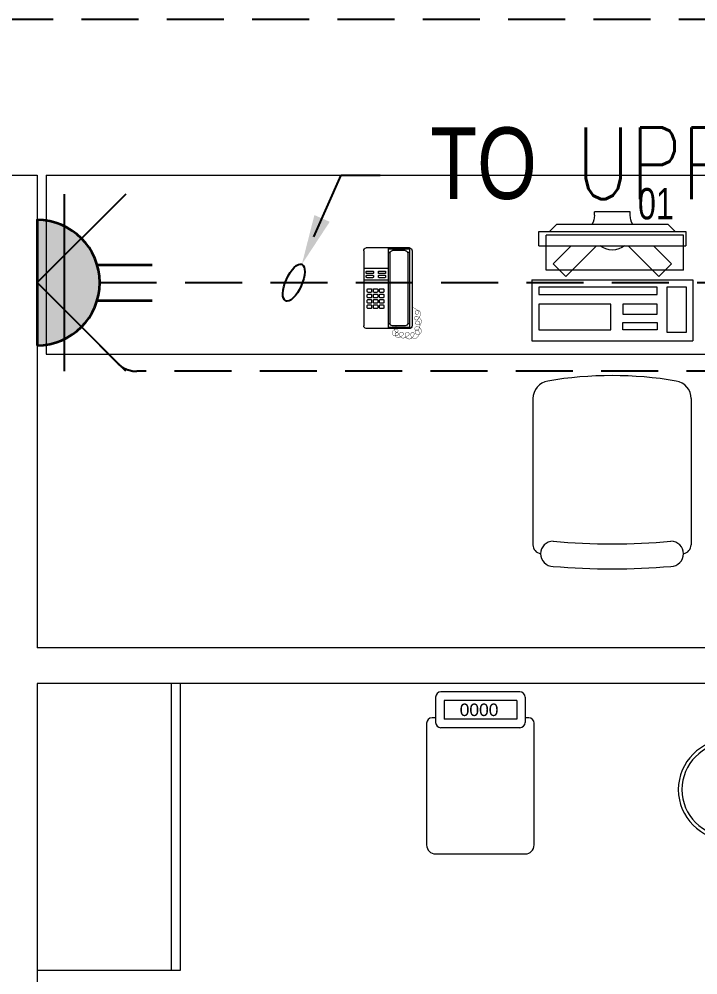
# Model space of a CAD drawing. Header units: inches. Extents: x -12418 to 242017, y -29325 to 19878.
# Drawn here: x 14148 to 16042, y -4981 to -2312 of the extents above; entities that cross this region are included whole.
import ezdxf
from ezdxf import colors
from ezdxf.entities.mleader import LeaderData, LeaderLine
from ezdxf.enums import TextEntityAlignment as Align
from ezdxf.math import Vec2, Vec3

# ---------------------------------------------------------------- set-up
doc = ezdxf.new("R2010")
doc.units = ezdxf.units.IN
doc.header["$LTSCALE"] = 25
doc.header["$MEASUREMENT"] = 0
doc.linetypes.add('DASHDOT', pattern=[25.4, 12.7, -6.35, 0, -6.35])
doc.linetypes.add('HIDDEN', pattern=[9.525, 6.35, -3.175])
doc.layers.get('0').update_dxf_attribs({"color": 8})
doc.layers.get('Defpoints').update_dxf_attribs({"color": 8})
for name, color, linetype, lineweight in [('00-Ground Floor$0$72_EGR_EQP_TAG', 142, 'Continuous', 5), ('00-Ground Floor$0$LOADING', 253, 'Continuous', 5), ('00-Ground Floor$0$Walls', 251, 'Continuous', 5), ('E-LITE-CIRC', 6, 'Continuous', 25), ('E-LITE-CLNG-CNDT', 6, 'DASHDOT', 35), ('E-LITE-EXIT-NUMB', 6, 'Continuous', 25), ('E-POWR-FLOR-CNDT', 6, 'HIDDEN', 25), ('E-POWR-WALL @ 100', 4, 'Continuous', 35)]:
    doc.layers.add(name, color=color, linetype=linetype, lineweight=lineweight)
doc.styles.add('00-Ground Floor$0$Standard', font='arial.ttf')
doc.styles.add('00-Ground Floor$0$X3G_ENTITY_257CFD', font='swisscl.ttf', dxfattribs={"height": 200})
doc.styles.add('DC_Simplex', font='SIMPLEX.shx', dxfattribs={"width": 0.7})

# ---------------------------------------------------------------- blocks, each defined once
blk = doc.blocks.new('00-Ground Floor$0$DM20079-P')
at = {"color": 0}
for p, q in [((-0.0686, 0.217), (-0.0686, 0.008)), ((-0.0616, 0.225), (0.0594, 0.225)), ((-0.0616, 0.225), (-0.0616, 0)), ((-0.0616, 0.222), (-0.0016, 0.222)), ((-0.0496, 0.2175), (-0.0136, 0.2175)), ((-0.0016, 0.225), (-0.0016, 0)), ((0.0664, 0.217), (0.0664, 0.008)), ((-0.0616, 0.212), (-0.0565, 0.212)), ((-0.0566, 0.2105), (-0.0566, 0.0145)), ((-0.0068, 0.212), (-0.0016, 0.212)), ((-0.0066, 0.2105), (-0.0066, 0.0145)), ((-0.0016, 0.1675), (0.0664, 0.1675)), ((-0.0016, 0.135), (0.0664, 0.135)), ((-0.0616, 0.013), (-0.0565, 0.013)), ((-0.0616, 0.003), (-0.0016, 0.003)), ((-0.0594, 0), (0.0594, 0)), ((-0.0496, 0.0075), (-0.0136, 0.0075)), ((-0.0068, 0.013), (-0.0016, 0.013))]:
    blk.add_line(p, q, dxfattribs=at)
for points in [[(0.0074, 0.1605, 0.414214), (0.0054, 0.1585), (0.0054, 0.1555, 0.414214), (0.0074, 0.1535), (0.0234, 0.1535, 0.414214), (0.0254, 0.1555), (0.0254, 0.1585, 0.414214), (0.0234, 0.1605)], [(0.0574, 0.1535, 0.414214), (0.0594, 0.1555), (0.0594, 0.1585, 0.414214), (0.0574, 0.1605), (0.0414, 0.1605, 0.414214), (0.0394, 0.1585), (0.0394, 0.1555, 0.414214), (0.0414, 0.1535)], [(0.0234, 0.142, 0.414214), (0.0254, 0.144), (0.0254, 0.147, 0.414214), (0.0234, 0.149), (0.0074, 0.149, 0.414214), (0.0054, 0.147), (0.0054, 0.144, 0.414214), (0.0074, 0.142)], [(0.0574, 0.142, 0.414214), (0.0594, 0.144), (0.0594, 0.147, 0.414214), (0.0574, 0.149), (0.0414, 0.149, 0.414214), (0.0394, 0.147), (0.0394, 0.144, 0.414214), (0.0414, 0.142)], [(0.0104, 0.103, 0.414214), (0.0124, 0.101), (0.0204, 0.101, 0.414214), (0.0224, 0.103), (0.0224, 0.109, 0.414214), (0.0204, 0.111), (0.0124, 0.111, 0.414214), (0.0104, 0.109)], [(0.0274, 0.103, 0.414214), (0.0294, 0.101), (0.0374, 0.101, 0.414214), (0.0394, 0.103), (0.0394, 0.109, 0.414214), (0.0374, 0.111), (0.0294, 0.111, 0.414214), (0.0274, 0.109)], [(0.0444, 0.103, 0.414214), (0.0464, 0.101), (0.0544, 0.101, 0.414214), (0.0564, 0.103), (0.0564, 0.109, 0.414214), (0.0544, 0.111), (0.0464, 0.111, 0.414214), (0.0444, 0.109)], [(0.0104, 0.088, 0.414214), (0.0124, 0.086), (0.0204, 0.086, 0.414214), (0.0224, 0.088), (0.0224, 0.094, 0.414214), (0.0204, 0.096), (0.0124, 0.096, 0.414214), (0.0104, 0.094)], [(0.0104, 0.073, 0.414214), (0.0124, 0.071), (0.0204, 0.071, 0.414214), (0.0224, 0.073), (0.0224, 0.079, 0.414214), (0.0204, 0.081), (0.0124, 0.081, 0.414214), (0.0104, 0.079)], [(0.0274, 0.088, 0.414214), (0.0294, 0.086), (0.0374, 0.086, 0.414214), (0.0394, 0.088), (0.0394, 0.094, 0.414214), (0.0374, 0.096), (0.0294, 0.096, 0.414214), (0.0274, 0.094)], [(0.0274, 0.073, 0.414214), (0.0294, 0.071), (0.0374, 0.071, 0.414214), (0.0394, 0.073), (0.0394, 0.079, 0.414214), (0.0374, 0.081), (0.0294, 0.081, 0.414214), (0.0274, 0.079)], [(0.0444, 0.088, 0.414214), (0.0464, 0.086), (0.0544, 0.086, 0.414214), (0.0564, 0.088), (0.0564, 0.094, 0.414214), (0.0544, 0.096), (0.0464, 0.096, 0.414214), (0.0444, 0.094)], [(0.0444, 0.073, 0.414214), (0.0464, 0.071), (0.0544, 0.071, 0.414214), (0.0564, 0.073), (0.0564, 0.079, 0.414214), (0.0544, 0.081), (0.0464, 0.081, 0.414214), (0.0444, 0.079)], [(0.0104, 0.058, 0.414214), (0.0124, 0.056), (0.0204, 0.056, 0.414214), (0.0224, 0.058), (0.0224, 0.064, 0.414214), (0.0204, 0.066), (0.0124, 0.066, 0.414214), (0.0104, 0.064)], [(0.0274, 0.058, 0.414214), (0.0294, 0.056), (0.0374, 0.056, 0.414214), (0.0394, 0.058), (0.0394, 0.064, 0.414214), (0.0374, 0.066), (0.0294, 0.066, 0.414214), (0.0274, 0.064)], [(0.0444, 0.058, 0.414214), (0.0464, 0.056), (0.0544, 0.056, 0.414214), (0.0564, 0.058), (0.0564, 0.064, 0.414214), (0.0544, 0.066), (0.0464, 0.066, 0.414214), (0.0444, 0.064)]]:
    blk.add_lwpolyline(points, format="xyb", close=True, dxfattribs=at)
at = {"color": 0, "const_width": 0.001}
blk.add_lwpolyline([(-0.0686, 0.059, 0.184574), (-0.0861, 0.0478, 1.44364), (-0.0769, 0.0452, 0.837915), (-0.0907, 0.0465, 0.30536), (-0.0835, 0.0248, 1.584726), (-0.0815, 0.034, 0.253153), (-0.094, 0.0228, 0.874198), (-0.0776, 0.0142, 0.915253), (-0.0897, 0.0168, 0.223821), (-0.0874, -0.0011, 1.703343), (-0.0796, 0.005, 0.588962), (-0.0934, -0.0114, 0.717795), (-0.0769, -0.0108, 0.983104), (-0.0875, -0.0075, 0.326362), (-0.0815, -0.0259, 0.758716), (-0.0657, -0.0134, 0.906186), (-0.0743, -0.016, 0.189488), (-0.067, -0.0272, 0.7948), (-0.0506, -0.0127, 1.223996), (-0.0585, -0.0193, 0.072149), (-0.0473, -0.0259, 0.645886), (-0.0341, -0.0134, 1.366917), (-0.042, -0.0193, 0.078415), (-0.0315, -0.0246, 0.723006), (-0.0229, -0.0127, 1.105484), (-0.0289, -0.018, 0.327892), (-0.017, -0.0193, 0.446638), (-0.0144, -0.0068, 0.327263), (-0.0269, -0.0029, 1.240441), (-0.0229, -0.0094, 0.611307), (-0.0278, 0.0075)], format="xyb", dxfattribs=at)
at = {"color": 0}
for centre, radius, start, end in [((-0.0605, 0.217), 0.00813, 97.9633, 179.6649), ((-0.0496, 0.2105), 0.007, 90, 180), ((-0.0136, 0.2105), 0.007, 0, 90), ((0.0582, 0.217), 0.00813, 0.3351, 82.0367), ((-0.0605, 0.008), 0.00813, 180.3351, 277.9633), ((-0.0496, 0.0145), 0.007, 180, 270), ((-0.0136, 0.0145), 0.007, 270, 0), ((0.0582, 0.008), 0.00813, 277.9633, 359.6649)]:
    blk.add_arc(centre, radius, start, end, dxfattribs=at)
blk = doc.blocks.new('00-Ground Floor$0$GF21021-P')
for p, q in [((-0.2207, 0.4756), (-0.2207, 0.0675)), ((0.2205, 0.4756), (0.2205, 0.0675))]:
    blk.add_line(p, q)
for centre, radius, start, end in [((-0.0001, -0.5295), 1.0695, 80.3671, 99.6329), ((-0.1707, 0.4756), 0.05, 99.6329, 180), ((0.1705, 0.4756), 0.05, 0, 80.3671), ((-0.1957, 0.0675), 0.025, 180, 261.4721), ((-0.1643, 0.0425), 0.0351, 90, 270), ((0, 1.8467), 1.7767, 264.6946, 275.3053), ((0.1641, 0.0425), 0.0351, 270, 90), ((0.1955, 0.0675), 0.025, 278.5279, 0), ((0, 1.8314), 1.8314, 264.8532, 275.147)]:
    blk.add_arc(centre, radius, start, end)
blk = doc.blocks.new('00-Ground Floor$0$ITCWLS1-P')
at = {"layer": '00-Ground Floor$0$LOADING'}
for p, q in [((-0.2651, 0.43, 0), (-0.3051, 0.43, 0)), ((-0.3051, 0.43, 0), (-0.3051, 0.02, 0)), ((-0.2651, 0.43, 0), (-0.2651, 0.02, 0)), ((-0.17, 0.45), (-0.17, 0)), ((-0.17, 0.45), (0, 0.45)), ((-0.1496, 0.4305), (-0.1291, 0.4305)), ((-0.1291, 0.4305), (-0.1291, 0.4089)), ((0, 0.45), (0, 0)), ((-0.197, 0.4094), (-0.295, 0.4094)), ((-0.295, 0.0264), (-0.295, 0.4094)), ((-0.197, 0.0264), (-0.197, 0.4094)), ((-0.3251, 0.38, 0), (-0.3051, 0.4, 0)), ((-0.3251, 0.38, 0), (-0.3251, 0.07, 0)), ((-0.3503, 0.275), (-0.3596, 0.275)), ((-0.3596, 0.175), (-0.3596, 0.275)), ((-0.3503, 0.175), (-0.3596, 0.175)), ((-0.3251, 0.07, 0), (-0.3051, 0.05, 0)), ((-0.3051, 0.02, 0), (-0.2651, 0.02, 0)), ((-0.197, 0.0264), (-0.295, 0.0264)), ((-0.17, 0), (0, 0))]:
    blk.add_line(p, q, dxfattribs=at)
at = {"layer": '00-Ground Floor$0$LOADING', "extrusion": (2.48281e-10, 3.18408e-10, -1)}
for p, q in [((-0.2651, 0.3395), (-0.2144, 0.3902)), ((-0.1791, 0.3548), (-0.2144, 0.3902)), ((-0.2651, 0.2688), (-0.1791, 0.3548))]:
    blk.add_line(p, q, dxfattribs=at)
at = {"layer": '00-Ground Floor$0$LOADING', "extrusion": (2.48281e-10, -3.18408e-10, -1)}
for p, q in [((-0.2651, 0.1812), (-0.1791, 0.0952)), ((-0.2651, 0.1105), (-0.2144, 0.0598)), ((-0.1791, 0.0952), (-0.2144, 0.0598))]:
    blk.add_line(p, q, dxfattribs=at)
at = {"layer": '00-Ground Floor$0$LOADING'}
for points in [[(-0.1291, 0.4089), (-0.1291, 0.1), (-0.1496, 0.1), (-0.1496, 0.4305)], [(-0.1496, 0.1), (-0.1496, 0.1), (-0.1496, 0.1), (-0.1496, 0.1), (-0.1496, 0.1), (-0.1496, 0.1), (-0.1496, 0.1), (-0.1496, 0.1), (-0.1496, 0.1)], [(-0.1496, 0.1), (-0.1496, 0.1), (-0.1496, 0.1), (-0.1496, 0.1), (-0.1496, 0.1), (-0.1496, 0.1), (-0.1496, 0.1), (-0.1496, 0.1), (-0.1496, 0.1), (-0.1496, 0.1), (-0.1496, 0.1), (-0.1496, 0.1), (-0.1496, 0.1), (-0.1496, 0.1), (-0.1496, 0.1), (-0.1496, 0.1), (-0.1496, 0.1), (-0.1496, 0.1)], [(-0.1496, 0.1), (-0.1496, 0.1), (-0.1496, 0.1), (-0.1496, 0.1), (-0.1496, 0.1), (-0.1496, 0.1), (-0.1496, 0.1), (-0.1496, 0.1), (-0.1496, 0.1), (-0.1496, 0.1)], [(-0.1496, 0.1), (-0.1496, 0.1), (-0.1496, 0.1), (-0.1496, 0.1), (-0.1496, 0.1), (-0.1496, 0.1), (-0.1496, 0.1)], [(-0.1496, 0.1), (-0.1496, 0.1), (-0.1496, 0.1), (-0.1496, 0.1), (-0.1496, 0.1), (-0.1496, 0.1), (-0.1496, 0.1), (-0.1496, 0.1), (-0.1496, 0.1), (-0.1496, 0.1)], [(-0.1496, 0.1), (-0.1496, 0.1), (-0.1496, 0.1), (-0.1496, 0.1), (-0.1496, 0.1), (-0.1496, 0.1), (-0.1496, 0.1), (-0.1496, 0.1), (-0.1496, 0.1), (-0.1496, 0.1), (-0.1496, 0.1), (-0.1496, 0.1), (-0.1496, 0.1), (-0.1496, 0.1), (-0.1496, 0.1)], [(-0.1496, 0.1), (-0.1496, 0.1), (-0.1496, 0.1), (-0.1496, 0.1), (-0.1496, 0.1), (-0.1496, 0.1), (-0.1496, 0.1), (-0.1496, 0.1), (-0.1496, 0.1), (-0.1496, 0.1)], [(-0.1496, 0.1), (-0.1496, 0.1), (-0.1496, 0.1), (-0.1496, 0.1), (-0.1496, 0.1), (-0.1496, 0.1), (-0.1496, 0.1), (-0.1496, 0.1), (-0.1496, 0.1), (-0.1496, 0.1)], [(-0.1496, 0.1), (-0.1496, 0.1), (-0.1496, 0.1), (-0.1496, 0.1), (-0.1496, 0.1), (-0.1496, 0.1), (-0.1496, 0.1), (-0.1496, 0.1), (-0.1496, 0.1), (-0.1496, 0.1), (-0.1496, 0.1), (-0.1496, 0.1), (-0.1496, 0.1), (-0.1496, 0.1), (-0.1496, 0.1), (-0.1496, 0.1), (-0.1496, 0.1), (-0.1496, 0.1), (-0.1496, 0.1), (-0.1496, 0.1), (-0.1496, 0.1), (-0.1496, 0.1), (-0.1496, 0.1), (-0.1496, 0.1), (-0.1496, 0.1), (-0.1496, 0.1), (-0.1496, 0.1), (-0.1496, 0.1), (-0.1496, 0.1), (-0.1496, 0.1), (-0.1496, 0.1), (-0.1496, 0.1), (-0.1496, 0.1), (-0.1496, 0.1), (-0.1496, 0.1), (-0.1496, 0.1), (-0.1496, 0.1), (-0.1496, 0.1), (-0.1496, 0.1), (-0.1496, 0.1), (-0.1496, 0.1), (-0.1496, 0.1), (-0.1496, 0.1), (-0.1496, 0.1), (-0.1496, 0.1), (-0.1496, 0.1), (-0.1496, 0.1), (-0.1496, 0.1), (-0.1496, 0.1), (-0.1496, 0.1), (-0.1496, 0.1), (-0.1496, 0.1), (-0.1496, 0.1), (-0.1496, 0.1)], [(-0.1496, 0.1), (-0.1496, 0.1), (-0.1496, 0.1), (-0.1496, 0.1), (-0.1496, 0.1), (-0.1496, 0.1), (-0.1496, 0.1), (-0.1496, 0.1), (-0.1496, 0.1), (-0.1496, 0.1), (-0.1496, 0.1), (-0.1496, 0.1), (-0.1496, 0.1), (-0.1496, 0.1), (-0.1496, 0.1), (-0.1496, 0.1), (-0.1496, 0.1), (-0.1496, 0.1), (-0.1496, 0.1), (-0.1496, 0.1), (-0.1496, 0.1), (-0.1496, 0.1), (-0.1496, 0.1), (-0.1496, 0.1), (-0.1496, 0.1), (-0.1496, 0.1), (-0.1496, 0.1), (-0.1496, 0.1), (-0.1496, 0.1), (-0.1496, 0.1), (-0.1496, 0.1), (-0.1496, 0.1), (-0.1496, 0.1), (-0.1496, 0.1), (-0.1496, 0.1), (-0.1496, 0.1), (-0.1496, 0.1), (-0.1496, 0.1), (-0.1496, 0.1), (-0.1496, 0.1), (-0.1496, 0.1), (-0.1496, 0.1), (-0.1496, 0.1), (-0.1496, 0.1), (-0.1496, 0.1), (-0.1496, 0.1), (-0.1496, 0.1), (-0.1496, 0.1), (-0.1496, 0.1), (-0.1496, 0.1), (-0.1496, 0.1), (-0.1496, 0.1), (-0.1496, 0.1), (-0.1496, 0.1), (-0.1496, 0.1), (-0.1496, 0.1), (-0.1496, 0.1), (-0.1496, 0.1), (-0.1496, 0.1), (-0.1496, 0.1), (-0.1496, 0.1), (-0.1496, 0.1), (-0.1496, 0.1), (-0.1496, 0.1), (-0.1496, 0.1), (-0.1496, 0.1), (-0.1496, 0.1), (-0.1496, 0.1), (-0.1496, 0.1), (-0.1496, 0.1), (-0.1496, 0.1), (-0.1496, 0.1), (-0.1496, 0.1), (-0.1496, 0.1), (-0.1496, 0.1), (-0.1496, 0.1), (-0.1496, 0.1), (-0.1496, 0.1), (-0.1496, 0.1), (-0.1496, 0.1), (-0.1496, 0.1), (-0.1496, 0.1), (-0.1496, 0.1), (-0.1496, 0.1), (-0.1496, 0.1), (-0.1496, 0.1), (-0.1496, 0.1), (-0.1496, 0.1), (-0.1496, 0.1)], [(-0.1496, 0.1), (-0.1496, 0.1), (-0.1496, 0.1), (-0.1496, 0.1), (-0.1496, 0.1), (-0.1496, 0.1), (-0.1496, 0.1), (-0.1496, 0.1), (-0.1496, 0.1), (-0.1496, 0.1), (-0.1496, 0.1), (-0.1496, 0.1)], [(-0.1496, 0.1), (-0.1496, 0.1), (-0.1496, 0.1), (-0.1496, 0.1), (-0.1496, 0.1), (-0.1496, 0.1), (-0.1496, 0.1)], [(-0.1496, 0.1), (-0.1496, 0.1), (-0.1496, 0.1), (-0.1496, 0.1), (-0.1496, 0.1), (-0.1496, 0.1), (-0.1496, 0.1), (-0.1496, 0.1), (-0.1496, 0.1), (-0.1496, 0.1), (-0.1496, 0.1), (-0.1496, 0.1), (-0.1496, 0.1), (-0.1496, 0.1), (-0.1496, 0.1), (-0.1496, 0.1), (-0.1496, 0.1)], [(-0.1496, 0.1), (-0.1496, 0.1), (-0.1496, 0.1), (-0.1496, 0.1), (-0.1496, 0.1), (-0.1496, 0.1), (-0.1496, 0.1), (-0.1496, 0.1), (-0.1496, 0.1), (-0.1496, 0.1), (-0.1496, 0.1), (-0.1496, 0.1), (-0.1496, 0.1), (-0.1496, 0.1), (-0.1496, 0.1), (-0.1496, 0.1), (-0.1496, 0.1), (-0.1496, 0.1), (-0.1496, 0.1), (-0.1496, 0.1), (-0.1496, 0.1), (-0.1496, 0.1), (-0.1496, 0.1), (-0.1496, 0.1), (-0.1496, 0.1), (-0.1496, 0.1), (-0.1496, 0.1), (-0.1496, 0.1), (-0.1496, 0.1), (-0.1496, 0.1), (-0.1496, 0.1), (-0.1496, 0.1), (-0.1496, 0.1), (-0.1496, 0.1), (-0.1496, 0.1), (-0.1496, 0.1), (-0.1496, 0.1), (-0.1496, 0.1), (-0.1496, 0.1), (-0.1496, 0.1), (-0.1496, 0.1), (-0.1496, 0.1), (-0.1496, 0.1), (-0.1496, 0.1), (-0.1496, 0.1), (-0.1496, 0.1), (-0.1496, 0.1), (-0.1496, 0.1), (-0.1496, 0.1), (-0.1496, 0.1), (-0.1496, 0.1), (-0.1496, 0.1), (-0.1496, 0.1), (-0.1496, 0.1), (-0.1496, 0.1), (-0.1496, 0.1), (-0.1496, 0.1), (-0.1496, 0.1), (-0.1496, 0.1), (-0.1496, 0.1), (-0.1496, 0.1), (-0.1496, 0.1), (-0.1496, 0.1), (-0.1496, 0.1), (-0.1496, 0.1), (-0.1496, 0.1), (-0.1496, 0.1), (-0.1496, 0.1), (-0.1496, 0.1), (-0.1496, 0.1), (-0.1496, 0.1), (-0.1496, 0.1), (-0.1496, 0.1), (-0.1496, 0.1), (-0.1496, 0.1), (-0.1496, 0.1), (-0.1496, 0.1), (-0.1496, 0.1), (-0.1496, 0.1), (-0.1496, 0.1), (-0.1496, 0.1), (-0.1496, 0.1), (-0.1496, 0.1), (-0.1496, 0.1), (-0.1496, 0.1), (-0.1496, 0.1), (-0.1496, 0.1), (-0.1496, 0.1), (-0.1496, 0.1), (-0.1496, 0.1), (-0.1496, 0.1), (-0.1496, 0.1), (-0.1496, 0.1), (-0.1496, 0.1), (-0.1496, 0.1), (-0.1496, 0.1), (-0.1496, 0.1), (-0.1496, 0.1), (-0.1496, 0.1), (-0.1496, 0.1), (-0.1496, 0.1), (-0.1496, 0.1), (-0.1496, 0.1), (-0.1496, 0.1), (-0.1496, 0.1), (-0.1496, 0.1), (-0.1496, 0.1), (-0.1496, 0.1), (-0.1496, 0.1), (-0.1496, 0.1), (-0.1496, 0.1)], [(-0.1496, 0.1), (-0.1496, 0.1), (-0.1496, 0.1), (-0.1496, 0.1), (-0.1496, 0.1), (-0.1496, 0.1), (-0.1496, 0.1), (-0.1496, 0.1)]]:
    blk.add_lwpolyline(points, dxfattribs=at)
for points in [[(-0.1019, 0.4305), (-0.0304, 0.4305), (-0.0304, 0.2294), (-0.1019, 0.2294)], [(-0.1019, 0.1954), (-0.0747, 0.1954), (-0.0747, 0.1), (-0.1019, 0.1)], [(-0.0304, 0.1954), (-0.0508, 0.1954), (-0.0508, 0.1), (-0.0304, 0.1)], [(-0.1496, 0.1), (-0.1496, 0.1), (-0.1496, 0.1), (-0.1496, 0.1), (-0.1496, 0.1), (-0.1496, 0.1), (-0.1496, 0.1), (-0.1496, 0.1), (-0.1496, 0.1), (-0.1496, 0.1), (-0.1496, 0.1), (-0.1496, 0.1), (-0.1496, 0.1), (-0.1496, 0.1), (-0.1496, 0.1), (-0.1496, 0.1), (-0.1496, 0.1), (-0.1496, 0.1), (-0.1496, 0.1), (-0.1496, 0.1), (-0.1496, 0.1), (-0.1496, 0.1), (-0.1496, 0.1), (-0.1496, 0.1), (-0.1496, 0.1), (-0.1496, 0.1), (-0.1496, 0.1), (-0.1496, 0.1), (-0.1496, 0.1), (-0.1496, 0.1), (-0.1496, 0.1), (-0.1496, 0.1), (-0.1496, 0.1), (-0.1496, 0.1), (-0.1496, 0.1), (-0.1496, 0.1), (-0.1496, 0.1), (-0.1496, 0.1), (-0.1496, 0.1), (-0.1496, 0.1), (-0.1496, 0.1), (-0.1496, 0.1), (-0.1496, 0.1), (-0.1496, 0.1), (-0.1496, 0.1), (-0.1496, 0.1), (-0.1496, 0.1), (-0.1496, 0.1), (-0.1496, 0.1), (-0.1496, 0.1), (-0.1496, 0.1), (-0.1496, 0.1), (-0.1496, 0.1), (-0.1496, 0.1), (-0.1496, 0.1), (-0.1496, 0.1), (-0.1496, 0.1), (-0.1496, 0.1), (-0.1496, 0.1), (-0.1496, 0.1), (-0.1496, 0.1), (-0.1496, 0.1), (-0.1496, 0.1), (-0.1496, 0.1), (-0.1496, 0.1), (-0.1496, 0.1), (-0.1496, 0.1), (-0.1496, 0.1), (-0.1496, 0.1), (-0.1496, 0.1), (-0.1496, 0.1), (-0.1496, 0.1), (-0.1496, 0.1), (-0.1496, 0.1), (-0.1496, 0.1), (-0.1496, 0.1), (-0.1496, 0.1), (-0.1496, 0.1), (-0.1496, 0.1), (-0.1496, 0.1), (-0.1496, 0.1), (-0.1496, 0.1), (-0.1496, 0.1), (-0.1496, 0.1), (-0.1496, 0.1), (-0.1496, 0.1), (-0.1496, 0.1), (-0.1496, 0.1), (-0.1496, 0.1), (-0.1496, 0.1), (-0.1496, 0.1), (-0.1496, 0.1), (-0.1496, 0.1), (-0.1496, 0.1), (-0.1496, 0.1), (-0.1496, 0.1), (-0.1496, 0.1), (-0.1496, 0.1), (-0.1496, 0.1), (-0.1496, 0.1), (-0.1496, 0.1), (-0.1496, 0.1), (-0.1496, 0.1), (-0.1496, 0.1), (-0.1496, 0.1), (-0.1496, 0.1), (-0.1496, 0.1), (-0.1496, 0.1), (-0.1496, 0.1), (-0.1496, 0.1), (-0.1496, 0.1), (-0.1496, 0.1), (-0.1496, 0.1), (-0.1496, 0.1), (-0.1496, 0.1), (-0.1496, 0.1), (-0.1496, 0.1), (-0.1496, 0.1), (-0.1496, 0.1), (-0.1496, 0.1), (-0.1496, 0.1), (-0.1496, 0.1), (-0.1496, 0.1), (-0.1496, 0.1), (-0.1496, 0.1), (-0.1496, 0.1), (-0.1496, 0.1), (-0.1496, 0.1), (-0.1496, 0.1), (-0.1496, 0.1), (-0.1496, 0.1), (-0.1496, 0.1), (-0.1496, 0.1), (-0.1496, 0.1), (-0.1496, 0.1), (-0.1496, 0.1), (-0.1496, 0.1), (-0.1496, 0.1), (-0.1496, 0.1), (-0.1496, 0.1), (-0.1496, 0.1), (-0.1496, 0.1), (-0.1496, 0.1), (-0.1496, 0.1), (-0.1496, 0.1), (-0.1496, 0.1), (-0.1496, 0.1), (-0.1496, 0.1), (-0.1496, 0.1), (-0.1496, 0.1), (-0.1496, 0.1), (-0.1496, 0.1), (-0.1496, 0.1), (-0.1496, 0.1), (-0.1496, 0.1), (-0.1496, 0.1), (-0.1496, 0.1), (-0.1496, 0.1), (-0.1496, 0.1), (-0.1496, 0.1), (-0.1496, 0.1), (-0.1496, 0.1), (-0.1496, 0.1), (-0.1496, 0.1), (-0.1496, 0.1), (-0.1496, 0.1), (-0.1496, 0.1), (-0.1496, 0.1), (-0.1496, 0.1), (-0.1496, 0.1), (-0.1496, 0.1), (-0.1496, 0.1), (-0.1496, 0.1), (-0.1496, 0.1), (-0.1496, 0.1), (-0.1496, 0.1), (-0.1496, 0.1), (-0.1496, 0.1), (-0.1496, 0.1), (-0.1496, 0.1), (-0.1496, 0.1), (-0.1496, 0.1), (-0.1496, 0.1), (-0.1496, 0.1), (-0.1496, 0.1), (-0.1496, 0.1), (-0.1496, 0.1), (-0.1496, 0.1), (-0.1496, 0.1), (-0.1496, 0.1), (-0.1496, 0.1), (-0.1496, 0.1), (-0.1496, 0.1), (-0.1496, 0.1), (-0.1496, 0.1), (-0.1496, 0.1), (-0.1496, 0.1), (-0.1496, 0.1), (-0.1496, 0.1), (-0.1496, 0.1), (-0.1496, 0.1), (-0.1496, 0.1), (-0.1496, 0.1), (-0.1496, 0.1), (-0.1496, 0.1), (-0.1496, 0.1), (-0.1496, 0.1), (-0.1496, 0.1), (-0.1496, 0.1), (-0.1496, 0.1), (-0.1496, 0.1), (-0.1496, 0.1), (-0.1496, 0.1), (-0.1496, 0.1), (-0.1496, 0.1), (-0.1496, 0.1), (-0.1496, 0.1), (-0.1496, 0.1), (-0.1496, 0.1), (-0.1496, 0.1), (-0.1496, 0.1), (-0.1496, 0.1), (-0.1496, 0.1), (-0.1496, 0.1), (-0.1496, 0.1), (-0.1496, 0.1), (-0.1496, 0.1), (-0.1496, 0.1), (-0.1496, 0.1), (-0.1496, 0.1), (-0.1496, 0.1), (-0.1496, 0.1), (-0.1496, 0.1), (-0.1496, 0.1), (-0.1496, 0.1), (-0.1496, 0.1), (-0.1496, 0.1), (-0.1496, 0.1), (-0.1496, 0.1), (-0.1496, 0.1), (-0.1496, 0.1), (-0.1496, 0.1), (-0.1496, 0.1), (-0.1496, 0.1), (-0.1496, 0.1), (-0.1496, 0.1), (-0.1496, 0.1), (-0.1496, 0.1), (-0.1496, 0.1), (-0.1496, 0.1), (-0.1496, 0.1), (-0.1496, 0.1), (-0.1496, 0.1), (-0.1496, 0.1), (-0.1496, 0.1), (-0.1496, 0.1), (-0.1496, 0.1), (-0.1496, 0.1), (-0.1496, 0.1), (-0.1496, 0.1), (-0.1496, 0.1), (-0.1496, 0.1), (-0.1496, 0.1), (-0.1496, 0.1), (-0.1496, 0.1), (-0.1496, 0.1), (-0.1496, 0.1), (-0.1496, 0.1), (-0.1496, 0.1), (-0.1496, 0.1), (-0.1496, 0.1), (-0.1496, 0.1), (-0.1496, 0.1), (-0.1496, 0.1), (-0.1496, 0.1), (-0.1496, 0.1), (-0.1496, 0.1)], [(-0.1496, 0.1), (-0.1496, 0.1), (-0.1496, 0.1), (-0.1496, 0.1), (-0.1496, 0.1), (-0.1496, 0.1), (-0.1496, 0.1), (-0.1496, 0.1), (-0.1496, 0.1), (-0.1496, 0.1), (-0.1496, 0.1), (-0.1496, 0.1), (-0.1496, 0.1), (-0.1496, 0.1), (-0.1496, 0.1), (-0.1496, 0.1), (-0.1496, 0.1), (-0.1496, 0.1), (-0.1496, 0.1), (-0.1496, 0.1), (-0.1496, 0.1), (-0.1496, 0.1), (-0.1496, 0.1), (-0.1496, 0.1), (-0.1496, 0.1), (-0.1496, 0.1), (-0.1496, 0.1), (-0.1496, 0.1), (-0.1496, 0.1), (-0.1496, 0.1), (-0.1496, 0.1), (-0.1496, 0.1), (-0.1496, 0.1), (-0.1496, 0.1), (-0.1496, 0.1), (-0.1496, 0.1), (-0.1496, 0.1), (-0.1496, 0.1), (-0.1496, 0.1), (-0.1496, 0.1), (-0.1496, 0.1), (-0.1496, 0.1), (-0.1496, 0.1), (-0.1496, 0.1), (-0.1496, 0.1), (-0.1496, 0.1), (-0.1496, 0.1), (-0.1496, 0.1), (-0.1496, 0.1), (-0.1496, 0.1), (-0.1496, 0.1), (-0.1496, 0.1), (-0.1496, 0.1), (-0.1496, 0.1), (-0.1496, 0.1), (-0.1496, 0.1), (-0.1496, 0.1), (-0.1496, 0.1), (-0.1496, 0.1), (-0.1496, 0.1), (-0.1496, 0.1), (-0.1496, 0.1), (-0.1496, 0.1), (-0.1496, 0.1), (-0.1496, 0.1), (-0.1496, 0.1), (-0.1496, 0.1), (-0.1496, 0.1), (-0.1496, 0.1), (-0.1496, 0.1), (-0.1496, 0.1), (-0.1496, 0.1), (-0.1496, 0.1), (-0.1496, 0.1), (-0.1496, 0.1), (-0.1496, 0.1), (-0.1496, 0.1), (-0.1496, 0.1), (-0.1496, 0.1), (-0.1496, 0.1), (-0.1496, 0.1), (-0.1496, 0.1), (-0.1496, 0.1), (-0.1496, 0.1), (-0.1496, 0.1), (-0.1496, 0.1), (-0.1496, 0.1), (-0.1496, 0.1), (-0.1496, 0.1), (-0.1496, 0.1), (-0.1496, 0.1), (-0.1496, 0.1), (-0.1496, 0.1), (-0.1496, 0.1), (-0.1496, 0.1), (-0.1496, 0.1), (-0.1496, 0.1), (-0.1496, 0.1), (-0.1496, 0.1), (-0.1496, 0.1), (-0.1496, 0.1), (-0.1496, 0.1), (-0.1496, 0.1), (-0.1496, 0.1), (-0.1496, 0.1), (-0.1496, 0.1), (-0.1496, 0.1), (-0.1496, 0.1), (-0.1496, 0.1), (-0.1496, 0.1), (-0.1496, 0.1), (-0.1496, 0.1), (-0.1496, 0.1), (-0.1496, 0.1), (-0.1496, 0.1), (-0.1496, 0.1), (-0.1496, 0.1), (-0.1496, 0.1), (-0.1496, 0.1), (-0.1496, 0.1), (-0.1496, 0.1), (-0.1496, 0.1), (-0.1496, 0.1), (-0.1496, 0.1), (-0.1496, 0.1), (-0.1496, 0.1), (-0.1496, 0.1), (-0.1496, 0.1), (-0.1496, 0.1), (-0.1496, 0.1), (-0.1496, 0.1), (-0.1496, 0.1), (-0.1496, 0.1), (-0.1496, 0.1), (-0.1496, 0.1), (-0.1496, 0.1), (-0.1496, 0.1), (-0.1496, 0.1), (-0.1496, 0.1), (-0.1496, 0.1), (-0.1496, 0.1), (-0.1496, 0.1), (-0.1496, 0.1), (-0.1496, 0.1), (-0.1496, 0.1), (-0.1496, 0.1), (-0.1496, 0.1), (-0.1496, 0.1), (-0.1496, 0.1), (-0.1496, 0.1), (-0.1496, 0.1), (-0.1496, 0.1), (-0.1496, 0.1), (-0.1496, 0.1), (-0.1496, 0.1), (-0.1496, 0.1), (-0.1496, 0.1), (-0.1496, 0.1), (-0.1496, 0.1), (-0.1496, 0.1), (-0.1496, 0.1), (-0.1496, 0.1), (-0.1496, 0.1), (-0.1496, 0.1), (-0.1496, 0.1), (-0.1496, 0.1), (-0.1496, 0.1), (-0.1496, 0.1), (-0.1496, 0.1), (-0.1496, 0.1), (-0.1496, 0.1), (-0.1496, 0.1), (-0.1496, 0.1), (-0.1496, 0.1), (-0.1496, 0.1), (-0.1496, 0.1), (-0.1496, 0.1), (-0.1496, 0.1), (-0.1496, 0.1), (-0.1496, 0.1), (-0.1496, 0.1), (-0.1496, 0.1), (-0.1496, 0.1), (-0.1496, 0.1), (-0.1496, 0.1), (-0.1496, 0.1), (-0.1496, 0.1), (-0.1496, 0.1), (-0.1496, 0.1), (-0.1496, 0.1), (-0.1496, 0.1), (-0.1496, 0.1), (-0.1496, 0.1), (-0.1496, 0.1), (-0.1496, 0.1), (-0.1496, 0.1), (-0.1496, 0.1), (-0.1496, 0.1), (-0.1496, 0.1), (-0.1496, 0.1), (-0.1496, 0.1), (-0.1496, 0.1), (-0.1496, 0.1), (-0.1496, 0.1), (-0.1496, 0.1), (-0.1496, 0.1), (-0.1496, 0.1), (-0.1496, 0.1), (-0.1496, 0.1), (-0.1496, 0.1), (-0.1496, 0.1), (-0.1496, 0.1), (-0.1496, 0.1), (-0.1496, 0.1)], [(-0.1496, 0.1), (-0.1496, 0.1), (-0.1496, 0.1), (-0.1496, 0.1), (-0.1496, 0.1), (-0.1496, 0.1), (-0.1496, 0.1), (-0.1496, 0.1), (-0.1496, 0.1), (-0.1496, 0.1), (-0.1496, 0.1), (-0.1496, 0.1), (-0.1496, 0.1), (-0.1496, 0.1), (-0.1496, 0.1), (-0.1496, 0.1), (-0.1496, 0.1), (-0.1496, 0.1), (-0.1496, 0.1), (-0.1496, 0.1), (-0.1496, 0.1), (-0.1496, 0.1), (-0.1496, 0.1), (-0.1496, 0.1), (-0.1496, 0.1), (-0.1496, 0.1), (-0.1496, 0.1), (-0.1496, 0.1), (-0.1496, 0.1), (-0.1496, 0.1), (-0.1496, 0.1), (-0.1496, 0.1), (-0.1496, 0.1), (-0.1496, 0.1), (-0.1496, 0.1), (-0.1496, 0.1), (-0.1496, 0.1), (-0.1496, 0.1), (-0.1496, 0.1), (-0.1496, 0.1), (-0.1496, 0.1), (-0.1496, 0.1), (-0.1496, 0.1), (-0.1496, 0.1), (-0.1496, 0.1), (-0.1496, 0.1), (-0.1496, 0.1), (-0.1496, 0.1), (-0.1496, 0.1), (-0.1496, 0.1), (-0.1496, 0.1), (-0.1496, 0.1), (-0.1496, 0.1), (-0.1496, 0.1), (-0.1496, 0.1), (-0.1496, 0.1), (-0.1496, 0.1), (-0.1496, 0.1), (-0.1496, 0.1), (-0.1496, 0.1), (-0.1496, 0.1), (-0.1496, 0.1), (-0.1496, 0.1), (-0.1496, 0.1), (-0.1496, 0.1), (-0.1496, 0.1), (-0.1496, 0.1), (-0.1496, 0.1), (-0.1496, 0.1), (-0.1496, 0.1), (-0.1496, 0.1), (-0.1496, 0.1), (-0.1496, 0.1), (-0.1496, 0.1), (-0.1496, 0.1), (-0.1496, 0.1), (-0.1496, 0.1), (-0.1496, 0.1), (-0.1496, 0.1), (-0.1496, 0.1), (-0.1496, 0.1), (-0.1496, 0.1), (-0.1496, 0.1), (-0.1496, 0.1), (-0.1496, 0.1), (-0.1496, 0.1), (-0.1496, 0.1), (-0.1496, 0.1), (-0.1496, 0.1), (-0.1496, 0.1), (-0.1496, 0.1), (-0.1496, 0.1), (-0.1496, 0.1), (-0.1496, 0.1), (-0.1496, 0.1), (-0.1496, 0.1), (-0.1496, 0.1), (-0.1496, 0.1), (-0.1496, 0.1), (-0.1496, 0.1), (-0.1496, 0.1), (-0.1496, 0.1), (-0.1496, 0.1), (-0.1496, 0.1), (-0.1496, 0.1), (-0.1496, 0.1), (-0.1496, 0.1), (-0.1496, 0.1), (-0.1496, 0.1), (-0.1496, 0.1), (-0.1496, 0.1), (-0.1496, 0.1), (-0.1496, 0.1), (-0.1496, 0.1), (-0.1496, 0.1), (-0.1496, 0.1), (-0.1496, 0.1), (-0.1496, 0.1), (-0.1496, 0.1), (-0.1496, 0.1), (-0.1496, 0.1), (-0.1496, 0.1), (-0.1496, 0.1), (-0.1496, 0.1), (-0.1496, 0.1), (-0.1496, 0.1), (-0.1496, 0.1), (-0.1496, 0.1), (-0.1496, 0.1), (-0.1496, 0.1), (-0.1496, 0.1), (-0.1496, 0.1), (-0.1496, 0.1), (-0.1496, 0.1), (-0.1496, 0.1), (-0.1496, 0.1), (-0.1496, 0.1), (-0.1496, 0.1), (-0.1496, 0.1), (-0.1496, 0.1), (-0.1496, 0.1), (-0.1496, 0.1), (-0.1496, 0.1), (-0.1496, 0.1), (-0.1496, 0.1), (-0.1496, 0.1), (-0.1496, 0.1), (-0.1496, 0.1), (-0.1496, 0.1), (-0.1496, 0.1), (-0.1496, 0.1), (-0.1496, 0.1), (-0.1496, 0.1), (-0.1496, 0.1), (-0.1496, 0.1), (-0.1496, 0.1), (-0.1496, 0.1), (-0.1496, 0.1), (-0.1496, 0.1), (-0.1496, 0.1), (-0.1496, 0.1), (-0.1496, 0.1), (-0.1496, 0.1), (-0.1496, 0.1), (-0.1496, 0.1), (-0.1496, 0.1), (-0.1496, 0.1), (-0.1496, 0.1), (-0.1496, 0.1), (-0.1496, 0.1), (-0.1496, 0.1), (-0.1496, 0.1), (-0.1496, 0.1), (-0.1496, 0.1), (-0.1496, 0.1), (-0.1496, 0.1), (-0.1496, 0.1), (-0.1496, 0.1), (-0.1496, 0.1), (-0.1496, 0.1), (-0.1496, 0.1), (-0.1496, 0.1), (-0.1496, 0.1), (-0.1496, 0.1), (-0.1496, 0.1), (-0.1496, 0.1), (-0.1496, 0.1), (-0.1496, 0.1), (-0.1496, 0.1), (-0.1496, 0.1), (-0.1496, 0.1), (-0.1496, 0.1), (-0.1496, 0.1), (-0.1496, 0.1), (-0.1496, 0.1), (-0.1496, 0.1), (-0.1496, 0.1), (-0.1496, 0.1), (-0.1496, 0.1), (-0.1496, 0.1), (-0.1496, 0.1), (-0.1496, 0.1), (-0.1496, 0.1), (-0.1496, 0.1), (-0.1496, 0.1), (-0.1496, 0.1), (-0.1496, 0.1), (-0.1496, 0.1), (-0.1496, 0.1), (-0.1496, 0.1), (-0.1496, 0.1), (-0.1496, 0.1), (-0.1496, 0.1), (-0.1496, 0.1), (-0.1496, 0.1), (-0.1496, 0.1), (-0.1496, 0.1), (-0.1496, 0.1), (-0.1496, 0.1)], [(-0.1496, 0.0727), (-0.0236, 0.0727), (-0.0236, 0.0182), (-0.1496, 0.0182)]]:
    blk.add_lwpolyline(points, close=True, dxfattribs=at)
for centre, radius, start, end in [((-0.3503, 0.325), 0.05, 270, 300.3093), ((-0.3089, 0.225), 0.0556, 321.9431, 38.0569), ((-0.3503, 0.125), 0.05, 59.6907, 90)]:
    blk.add_arc(centre, radius, start, end, dxfattribs=at)
blk = doc.blocks.new('00-Ground Floor$0$HF13461A-P')
at = {"layer": '00-Ground Floor$0$LOADING'}
for p, q in [((0.0229, 0.4353), (0.0229, 0.3653)), ((0.2579, 0.4503), (0.0379, 0.4503)), ((0.2729, 0.4353), (0.2729, 0.3653)), ((0.2493, 0.4266), (0.0466, 0.4266)), ((0.0466, 0.4266), (0.0466, 0.3739)), ((0.2493, 0.4266), (0.2493, 0.3739)), ((0.0229, 0.3778), (0.0129, 0.3778)), ((0.2493, 0.3739), (0.0466, 0.3739)), ((0.2829, 0.3778), (0.2729, 0.3778)), ((-0.0021, 0.3628), (-0.0021, 0.0228)), ((0.2579, 0.3503), (0.0379, 0.3503)), ((0.2979, 0.0228), (0.2979, 0.3628)), ((0.0229, -0.0022), (0.2729, -0.0022))]:
    blk.add_line(p, q, dxfattribs=at)
for centre, radius, start, end in [((0.0379, 0.4353), 0.015, 90, 180), ((0.2579, 0.4353), 0.015, 0, 90), ((0.0129, 0.3628), 0.015, 90, 180), ((0.2829, 0.3628), 0.015, 0, 90), ((0.0379, 0.3653), 0.015, 180, 270), ((0.2579, 0.3653), 0.015, 270, 0), ((0.0229, 0.0228), 0.025, 180, 270), ((0.2729, 0.0228), 0.025, 270, 0)]:
    blk.add_arc(centre, radius, start, end, dxfattribs=at)
at = {"layer": '00-Ground Floor$0$LOADING', "style": '00-Ground Floor$0$Standard'}
blk.add_text('0000', height=0.03477, dxfattribs=at).set_placement((0.0901, 0.3829))
blk = doc.blocks.new('00-Ground Floor$0$GF21027-P')
at = {"layer": '00-Ground Floor$0$LOADING'}
for p, q in [((0.4, 0.4), (-0.4, 0.4)), ((-0.4, 0.4), (-0.4, 0)), ((0.4, 0), (0.4, 0.4)), ((-0.4, 0.025), (0.4, 0.025)), ((-0.4, 0), (0.4, 0))]:
    blk.add_line(p, q, dxfattribs=at)
blk = doc.blocks.new('00-Ground Floor$0$WM00001-P')
at = {"layer": '00-Ground Floor$0$LOADING'}
for radius in [0.14, 0.13]:
    blk.add_circle((0, 0), radius, dxfattribs=at)
blk = doc.blocks.new('00-Ground Floor')
at = {"layer": '00-Ground Floor$0$LOADING'}
for p, q in [((14222.9, -2747.4, 0), (17198.7, -2747.4, 0)), ((14222.9, -2747.4, 0), (14222.9, -3247.4, 0)), ((14222.9, -3247.4, 0), (17198.7, -3247.4, 0))]:
    blk.add_line(p, q, dxfattribs=at)
at = {"layer": '00-Ground Floor$0$Walls'}
for p, q in [((10397.9, -2747.4, 0), (14197.9, -2747.4, 0)), ((14197.9, -2747.4, 0), (14197.9, -4067.4, 0)), ((17797.7, -4067.4, 0), (14197.9, -4067.4, 0)), ((17697.7, -4167.4, 0), (14197.9, -4167.4, 0)), ((14197.9, -4167.4, 0), (14197.9, -7167.4, 0))]:
    blk.add_line(p, q, dxfattribs=at)
at = {"layer": '00-Ground Floor$0$LOADING', "yscale": 1000, "zscale": 1000}
for name, p, xscale, rotation in [('00-Ground Floor$0$ITCWLS1-P', (16028.1, -3209.9, 0), -1000, 89.99999999246123), ('00-Ground Floor$0$DM20079-P', (15175.8, -3175.8, 0), -1000, 359.9999934716078), ('00-Ground Floor$0$GF21027-P', (14597.9, -4567.4, 0), 1000, 90.00000002091183)]:
    blk.add_blockref(name, p, dxfattribs=dict(at, xscale=xscale, rotation=rotation))
at = {"layer": '00-Ground Floor$0$LOADING', "xscale": 1000, "yscale": 1000, "zscale": 1000}
blk.add_blockref('00-Ground Floor$0$GF21021-P', (15802.4, -3847.2, 0), dxfattribs=at)
at = {"layer": '00-Ground Floor$0$LOADING', "lineweight": 0, "xscale": 1000, "yscale": 1000, "zscale": 1000}
blk.add_blockref('00-Ground Floor$0$HF13461A-P', (15287.1, -4640.7), dxfattribs=at)
at = {"layer": '00-Ground Floor$0$LOADING', "extrusion": (2.24019e-05, -2.25232e-18, -1), "xscale": 1000, "yscale": 1000, "zscale": 1000, "rotation": 180}
blk.add_blockref('00-Ground Floor$0$WM00001-P', (-16127.2, -4463.2, 0.4), dxfattribs=at)
at = {"layer": '00-Ground Floor$0$72_EGR_EQP_TAG', "insert": (15924.6, -2783.5, 0), "char_height": 87.47, "attachment_point": 2, "style": '00-Ground Floor$0$X3G_ENTITY_257CFD'}
blk.add_mtext('01', dxfattribs=at)
blk = doc.blocks.new('*U15')
h = blk.add_hatch(color=253)
edge = h.paths.add_edge_path()
edge.add_line((0, 1.75), (0, -1.75))
edge.add_arc((0, 0), 1.75, 90, 270, ccw=False)
for p, q in [((-1.677, 0.5), (-3.211, 0.5)), ((-1.677, -0.5), (-3.211, -0.5))]:
    blk.add_line(p, q)
blk.add_lwpolyline([(0, 1.75, 1), (0, -1.75)], format="xyb", close=True)
at = {"layer": 'Defpoints'}
for p, q in [((-2.475, 2.475), (0, 0)), ((-0.758, -2.475), (-0.758, 2.475)), ((-2.475, -2.475), (0, 0))]:
    blk.add_line(p, q, dxfattribs=at)
at = {"layer": 'E-LITE-EXIT-NUMB', "style": 'DC_Simplex', "width": 0.7, "flags": 8}
blk.add_attdef('TYPE', text='', height=2, rotation=360, dxfattribs=at).set_placement((-2.682, 5.238), align=Align.RIGHT)
blk.add_attdef('CIRCUIT', (2.682, 5.238), '', height=2, rotation=360, dxfattribs=at)
blk = doc.blocks.new('ARR0W')
at = {"color": 45}
blk.add_ellipse((0, 0), major_axis=(0.4, 0), ratio=0.4, dxfattribs=at)
at = {"color": 45, "ltscale": 0.5}
blk.add_solid([(-1.4, 0.167), (-0.4, 0), (-1.4, -0.167)], dxfattribs=at)

msp = doc.modelspace()

# ---------------------------------------------------------------- linework, layer by layer
at = {"layer": 'E-POWR-FLOR-CNDT', "elevation": 0}
for points in [[(8055.8, -3047.4), (8055.8, -2386.8, -0.414214), (8130.8, -2311.8), (19019.8, -2311.8, -0.414214), (19094.8, -2386.8), (19094.8, -3488.9, 0.367712), (19157.8, -3562.9), (19849.5, -3675.5)], [(14372.9, -3047.7), (18956.8, -3047.7, -0.414214), (19031.8, -3122.7), (19031.8, -3488.1, 0.371195), (19095.7, -3562.3), (19849.5, -3675.5)], [(17359.7, -3295.2), (14476.5, -3295.2, -0.198912), (14423.4, -3273.2), (14321.7, -3171.4)]]:
    msp.add_lwpolyline(points, format="xyb", dxfattribs=at)

# ---------------------------------------------------------------- block references
at = {"layer": 'E-LITE-CLNG-CNDT'}
msp.add_blockref('00-Ground Floor', (0, 0), dxfattribs=at)
at = {"layer": 'E-POWR-WALL @ 100', "xscale": 100, "yscale": 100, "zscale": 100, "rotation": 180}
msp.add_blockref('*U15', (14197.9, -3047.7, 0), dxfattribs=at)

# ---------------------------------------------------------------- leaders
at = {"layer": 'E-LITE-CIRC'}
ml = msp.add_multileader_mtext('Standard', dxfattribs=at)
ml.set_content('{\\Fdc_el_romans|c0;\\W0.8;TO\\Fromans|c0; \\Fsimplex|c0;UPP-GF/S3}', color=256, style='DC_Simplex')
ml.set_leader_properties()
ml.set_arrow_properties(name='ARR0W')
ml.build(insert=Vec2(0, 0))
ml.multileader.update_dxf_attribs({"dogleg_length": 200, "arrow_head_size": 140, "scale": 100})
ctx = ml.context
ctx.base_point, ctx.scale, ctx.char_height, ctx.arrow_head_size, ctx.landing_gap_size, ctx.plane_origin, ctx.plane_x_axis, ctx.plane_y_axis = Vec3(15155.2, -2747.4, 0), 100, 200, 140, 140, Vec3(30160.8, -9725.6, 0), Vec3(1, 0.000001, 0), Vec3(-0.000001, 1, 0)
notes = []
notes.append((ctx, [(0, (1, 1, 0), (15046.4, -2747.4, 0), (1, 0.000001, 0), 108.8, [(0, [(14914.2, -3047.7, 0)], 0, [])])]))
ctx.mtext.insert, ctx.mtext.text_direction, ctx.mtext.rotation, ctx.mtext.flow_direction = Vec3(15295.2, -2614.1, 0), Vec3(1, 0.000001, 0), 0.000001, 5
for ctx, leaders in notes:
    for number, flags, end, landing, length, lines in leaders:
        leader = LeaderData()
        leader.index, (leader.has_last_leader_line, leader.has_dogleg_vector, leader.attachment_direction) = number, flags
        leader.last_leader_point, leader.dogleg_vector, leader.dogleg_length = Vec3(end), Vec3(landing), length
        for number, points, colour, breaks in lines:
            line = LeaderLine()
            line.index, line.vertices, line.color, line.breaks = number, Vec3.list(points), colors.encode_raw_color(colour), breaks
            leader.lines.append(line)
        ctx.leaders.append(leader)

doc.saveas('drawing.dxf')
